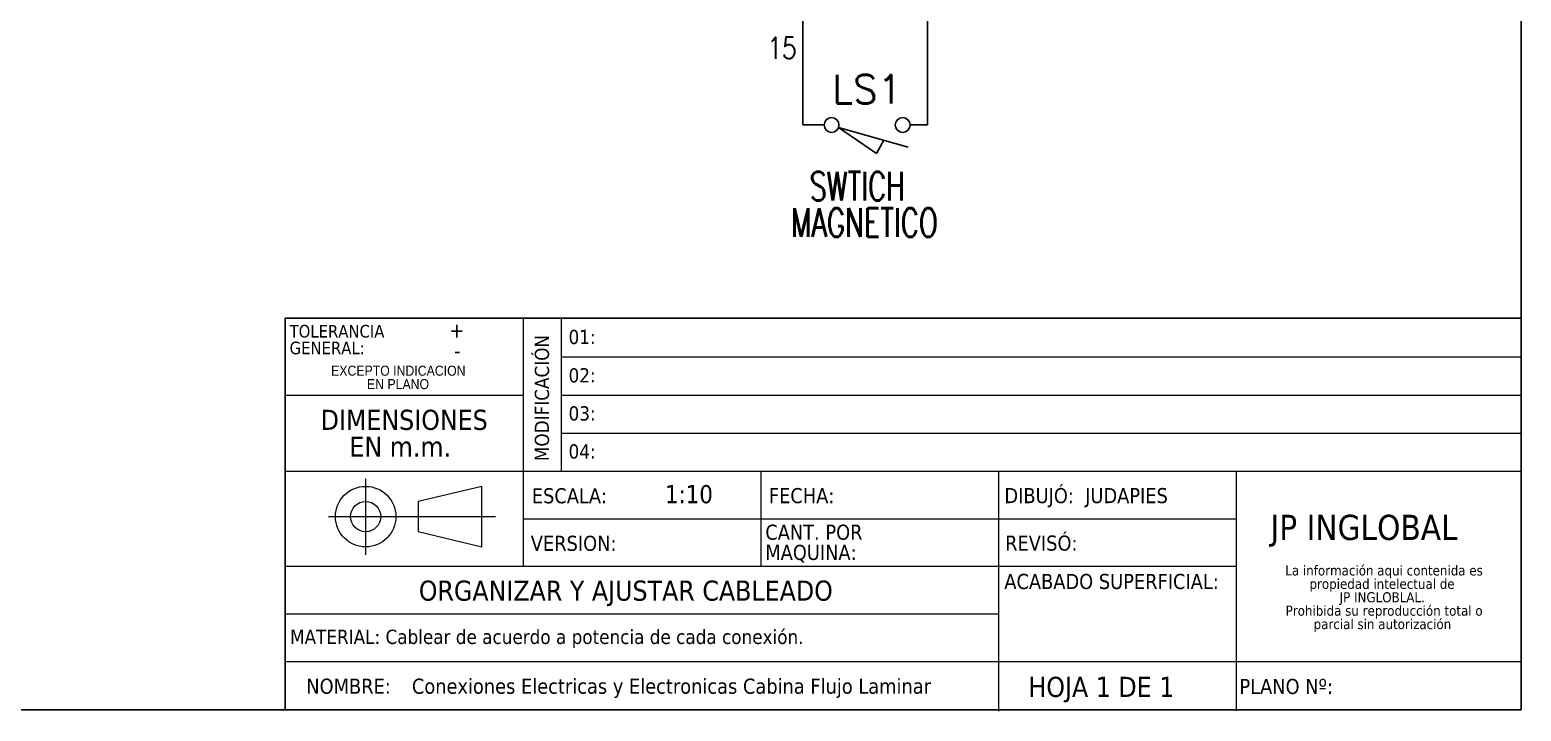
# Model space of a CAD drawing. Header units: millimetres. Extents: x 123.5 to 144.3, y 105.4 to 121.6.
# Drawn here: x 131.23 to 144.26, y 105.39 to 111.34 of the extents above; entities that cross this region are included whole.
import ezdxf
from ezdxf.enums import TextEntityAlignment as Align

# ---------------------------------------------------------------- set-up
doc = ezdxf.new("R2010")
doc.units = ezdxf.units.MM
doc.linetypes.add('CENTERX2', pattern=[20.32, 12.7, -2.54, 2.54, -2.54])
for name, color, linetype in [('CONTORNO', 179, 'Continuous'), ('DESC', 250, 'Continuous'), ('SYMS', 7, 'Continuous'), ('TAGS', 250, 'Continuous'), ('WIRES', 7, 'Continuous')]:
    doc.layers.add(name, color=color, linetype=linetype)
doc.layers.add('WIRENO', color=7, linetype='Continuous', true_color=0x000000)
doc.styles.add('SLDTEXTSTYLE0', font='tahoma.ttf')
doc.styles.add('SLDTEXTSTYLE1', font='tahomabd.ttf')
doc.styles.add('SLDTEXTSTYLE2', font='GOTHIC.TTF', dxfattribs={"width": 0.913})
doc.styles.add('WD', font='romans.shx')

# ---------------------------------------------------------------- blocks, each defined once
blk = doc.blocks.new('SW_NOTE_0')
at = {"layer": 'CONTORNO', "color": 0, "attachment_point": 2, "style": 'SLDTEXTSTYLE2'}
for s, insert, char_height in [('EXCEPTO INDICACION', (7.57, 1.35), 1.0583), ('EN PLANO', (7.54, -0.06), 1.058)]:
    blk.add_mtext(s, dxfattribs=dict(at, insert=insert, char_height=char_height))
blk = doc.blocks.new('SW_NOTE_1')
at = {"layer": 'CONTORNO', "color": 0, "attachment_point": 2, "style": 'SLDTEXTSTYLE0'}
for s, insert, char_height in [('DIMENSIONES ', (9.43, 2.69), 2.1167), ('EN m.m.', (9.02, -0.13), 2.117)]:
    blk.add_mtext(s, dxfattribs=dict(at, insert=insert, char_height=char_height))
blk = doc.blocks.new('SW_NOTE_2')
at = {"layer": 'CONTORNO', "color": 0, "char_height": 1.0583, "attachment_point": 2, "style": 'SLDTEXTSTYLE0'}
for s, insert in [('La información aqui contenida es ', (10.29, 1.34)), ('propiedad intelectual de', (10.08, -0.07)), ('JP INGLOBLAL.', (10.1, -1.48)), ('Prohibida su reproducción total o ', (10.3, -2.89)), ('parcial sin autorización', (10.12, -4.3))]:
    blk.add_mtext(s, dxfattribs=dict(at, insert=insert))
blk = doc.blocks.new('SW_NOTE_3')
at = {"color": 0, "linetype": 'Continuous', "lineweight": 0, "attachment_point": 1, "style": 'SLDTEXTSTYLE0'}
for s, insert, char_height in [('TOLERANCIA ', (0, 1.68), 1.3229), ('GENERAL:', (0, -0.08), 1.323)]:
    blk.add_mtext(s, dxfattribs=dict(at, insert=insert, char_height=char_height))
blk = doc.blocks.new('SW_NOTE_4')
at = {"color": 0, "linetype": 'Continuous', "lineweight": 0, "char_height": 1.587, "attachment_point": 1, "style": 'SLDTEXTSTYLE0'}
for s, insert in [('CANT. POR ', (0, 2.02)), ('MAQUINA:', (0, -0.1))]:
    blk.add_mtext(s, dxfattribs=dict(at, insert=insert))
blk = doc.blocks.new('HLS11')
at = {"linetype": 'Continuous'}
for p, q in [((-0.1248, -0.0103), (0.0408, -0.1237)), ((-0.1248, -0.0103), (0.1786, -0.097)), ((0.0408, -0.1237), (0.0728, -0.0668))]:
    blk.add_line(p, q, dxfattribs=at)
for centre in [(-0.1553, 0), (0.1553, 0)]:
    blk.add_circle(centre, 0.0322)
at = {"style": 'WD', "width": 0.7}
for tag, p in [('INST', (0, 0.7321)), ('LOC', (0, 0.5625)), ('DESC1', (0, 0.4062)), ('DESC2', (0, 0.25)), ('XREF', (0, -0.2988)), ('WDTAGALT', (0.0062, -0.4375))]:
    blk.add_attdef(tag, text='', height=0.125, dxfattribs=at).set_placement(p, align=Align.CENTER)
at = {"style": 'WD'}
blk.add_attdef('TAG1', text='', height=0.125, dxfattribs=at).set_placement((0, 0.0938), align=Align.CENTER)
for tag, p, height, flags in [('X4TERM01', (-0.1875, 0), 0.0125, 1), ('CONTACT', (0.0376, 0.0204), 0.01, 1), ('FAMILY', (0.0376, 0.0371), 0.01, 9), ('X1TERM02', (0.1875, 0), 0.0125, 1)]:
    blk.add_attdef(tag, p, '', height=height, dxfattribs=dict(at, flags=flags))
for tag, p in [('X2LINK', (0, 0.0312)), ('X8LINK', (0, -0.1562))]:
    blk.add_attdef(tag, p, '', height=0.01, dxfattribs=at)
at = {"linetype": 'Continuous', "style": 'WD', "flags": 9}
for tag, p in [('CAT', (0.0626, -0.0071)), ('ASSYCODE', (0.062, -0.047)), ('MFG', (0.0626, -0.0266))]:
    blk.add_attdef(tag, text='', height=0.01, dxfattribs=at).set_placement(p, align=Align.CENTER)
at = {"linetype": 'Continuous', "style": 'WD', "flags": 8}
blk.add_attdef('TERM01', text='', height=0.125, dxfattribs=at).set_placement((-0.25, -0.0314), align=Align.TOP_RIGHT)
blk.add_attdef('TERM02', text='', height=0.125, dxfattribs=at).set_placement((0.25, -0.0314), align=Align.TOP_LEFT)
blk = doc.blocks.new('WD_WNH')
at = {"linetype": 'Continuous', "style": 'WD', "width": 0.8}
blk.add_attdef('WIRENO', text='', height=0.125, dxfattribs=at).set_placement((0, 0.0625), align=Align.CENTER)
at = {"style": 'WD', "flags": 1}
for tag, p in [('W01USER', (0, 0.0781)), ('W02USER', (0, 0.0703)), ('W03USER', (0, 0.0625)), ('W04USER', (0, 0.0547)), ('W05USER', (0, 0.0469)), ('W06USER', (0, 0.0391)), ('W07USER', (0, 0.0312)), ('W08USER', (0, 0.0234)), ('W09USER', (0, 0.0156)), ('W10USER', (0, 0.0078))]:
    blk.add_attdef(tag, text='', height=0.005, dxfattribs=at).set_placement(p, align=Align.CENTER)

msp = doc.modelspace()

# ---------------------------------------------------------------- linework, layer by layer
at = {"color": 7, "linetype": 'Continuous'}
for p, q in [((144.256, 105.405), (144.256, 121.59)), ((123.506, 105.405), (144.256, 105.405))]:
    msp.add_line(p, q, dxfattribs=at)
at = {"color": 7, "linetype": 'Continuous', "lineweight": 30}
for p, q in [((144.256, 108.823), (133.462, 108.823)), ((133.462, 108.823), (133.462, 105.405))]:
    msp.add_line(p, q, dxfattribs=at)
at = {"color": 7, "linetype": 'Continuous', "lineweight": 0}
for p, q in [((135.541, 108.823), (135.541, 106.656)), ((135.873, 108.823), (135.873, 107.486)), ((144.256, 108.482), (135.873, 108.482)), ((135.541, 108.15), (133.462, 108.15)), ((144.256, 108.15), (135.873, 108.15)), ((144.256, 107.818), (135.873, 107.818)), ((144.256, 107.486), (133.466, 107.486)), ((137.616, 107.486), (137.616, 106.656)), ((139.691, 107.486), (139.691, 105.394)), ((141.766, 107.486), (141.766, 105.397)), ((135.179, 107.356), (134.625, 107.224)), ((135.179, 106.829), (135.179, 107.356)), ((134.625, 107.224), (134.625, 106.961)), ((141.766, 107.071), (135.541, 107.071)), ((134.625, 106.961), (135.179, 106.829)), ((141.766, 106.656), (133.465, 106.656)), ((139.691, 106.241), (133.465, 106.241)), ((144.256, 105.826), (133.465, 105.826))]:
    msp.add_line(p, q, dxfattribs=at)
at = {"color": 7, "linetype": 'CENTERX2', "lineweight": 0}
for p, q in [((144.256, 108.823), (144.256, 105.405)), ((134.165, 107.421), (134.165, 106.758)), ((133.841, 107.092), (135.299, 107.092)), ((133.462, 105.405), (144.256, 105.405))]:
    msp.add_line(p, q, dxfattribs=at)
at = {"color": 7, "linetype": 'Continuous', "lineweight": 0}
for radius in [0.264, 0.132]:
    msp.add_circle((134.165, 107.092), radius, dxfattribs=at)
at = {"layer": 'WIRES'}
for p, q in [((139.07, 112.365), (139.07, 111.046)), ((137.982, 112.052), (137.982, 111.216)), ((137.982, 110.509), (137.982, 111.216)), ((139.07, 110.509), (139.07, 111.046)), ((138.169, 110.509), (137.982, 110.509)), ((138.919, 110.509), (139.07, 110.509))]:
    msp.add_line(p, q, dxfattribs=at)

# ---------------------------------------------------------------- block references
at = {"color": 7, "linetype": 'Continuous', "lineweight": 0, "xscale": 0.083, "yscale": 0.083, "zscale": 0.083}
for name, p in [('SW_NOTE_3', (133.501, 108.625)), ('SW_NOTE_4', (137.655, 106.854))]:
    msp.add_blockref(name, p, dxfattribs=at)
at = {"layer": 'CONTORNO', "xscale": 0.083, "yscale": 0.083, "zscale": 0.083}
msp.add_blockref('SW_NOTE_0', (133.822, 108.297), dxfattribs=at)
at = {"layer": 'CONTORNO', "color": 7, "xscale": 0.083, "yscale": 0.083, "zscale": 0.083}
for name, p in [('SW_NOTE_1', (133.719, 107.801)), ('SW_NOTE_2', (142.204, 106.555))]:
    msp.add_blockref(name, p, dxfattribs=at)
at = {"layer": 'SYMS'}
ref = msp.add_blockref('HLS11', (138.544, 110.509), dxfattribs=dict(at, xscale=2, yscale=2, zscale=2))
ref.add_attrib('DESC2', 'MAGNETICO', dxfattribs={"layer": 'DESC', "height": 0.25, "style": 'WD', "width": 0.7}).set_placement((138.52, 109.532), align=Align.CENTER)
ref.add_attrib('DESC1', 'SWTICH', dxfattribs={"layer": 'DESC', "height": 0.25, "style": 'WD', "width": 0.7}).set_placement((138.459, 109.85), align=Align.CENTER)
ref.add_attrib('TAG1', 'LS1', dxfattribs={"layer": 'TAGS', "height": 0.25, "style": 'WD'}).set_placement((138.544, 110.696), align=Align.CENTER)
at = {"layer": 'WIRENO'}
ref = msp.add_blockref('WD_WNH', (137.746, 110.865), dxfattribs=dict(at, xscale=1.5, yscale=1.5, zscale=1.5))
ref.add_attrib('WIRENO', '15', dxfattribs={"linetype": 'Continuous', "height": 0.1875, "style": 'WD', "width": 0.8}).set_placement((137.801, 111.031), align=Align.BOTTOM_CENTER)

# ---------------------------------------------------------------- texts
at = {"color": 7, "linetype": 'Continuous', "lineweight": 0, "style": 'SLDTEXTSTYLE0'}
for s, insert, char_height, attachment_point in [('+ ', (135.027, 108.786), 0.1318, 3), ('01:', (135.937, 108.722), 0.1245, 1), ('- ', (134.993, 108.607), 0.1318, 3), ('02:', (135.937, 108.387), 0.1245, 1), ('03:', (135.937, 108.055), 0.1245, 1), ('04:', (135.937, 107.723), 0.1245, 1), ('ESCALA:', (135.616, 107.34), 0.1318, 1), ('FECHA:', (137.686, 107.341), 0.1318, 1), ('VERSION:', (135.607, 106.925), 0.1318, 1), ('REVISÓ:', (139.749, 106.927), 0.1318, 1), ('MATERIAL: Cablear de acuerdo a potencia de cada conexión.', (133.505, 106.105), 0.1245, 1), ('\\pi-0.39529,l0.52705,t1.0541;NOMBRE:^IConexiones Electricas y Electronicas Cabina Flujo Laminar', (133.515, 105.678), 0.13176, 1), ('HOJA 1 DE 1', (139.953, 105.694), 0.17568, 1), ('PLANO Nº:', (141.795, 105.676), 0.1318, 1)]:
    msp.add_mtext(s, dxfattribs=dict(at, insert=insert, char_height=char_height, attachment_point=attachment_point))
at = {"color": 7, "linetype": 'Continuous', "lineweight": 0, "insert": (135.642, 107.576), "char_height": 0.1245, "attachment_point": 1, "rotation": 90, "style": 'SLDTEXTSTYLE0'}
msp.add_mtext('MODIFICACIÓN', dxfattribs=at)
at = {"layer": 'CONTORNO', "color": 7}
for s, insert, char_height, attachment_point, style in [('1:10', (136.988, 107.367), 0.1581, 2, 'SLDTEXTSTYLE0'), ('DIBUJÓ:  JUDAPIES', (139.743, 107.341), 0.13176, 1, 'SLDTEXTSTYLE0'), ('ORGANIZAR Y AJUSTAR CABLEADO', (136.437, 106.534), 0.17568, 2, 'SLDTEXTSTYLE1'), ('ACABADO SUPERFICIAL:', (139.742, 106.592), 0.13176, 1, 'SLDTEXTSTYLE0')]:
    msp.add_mtext(s, dxfattribs=dict(at, insert=insert, char_height=char_height, attachment_point=attachment_point, style=style))
at = {"layer": 'CONTORNO', "insert": (142.067, 107.108), "char_height": 0.2196, "attachment_point": 1, "style": 'SLDTEXTSTYLE1'}
msp.add_mtext('JP INGLOBAL', dxfattribs=at)

doc.saveas('drawing.dxf')
